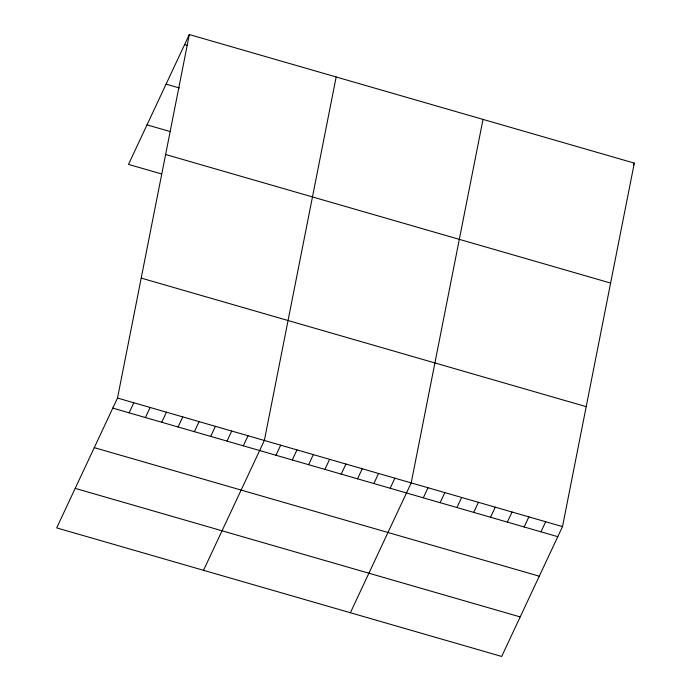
<?xml version="1.0" encoding="UTF-8"?>
<svg xmlns="http://www.w3.org/2000/svg" width="691" height="691" viewBox="0 0 691 691"><rect width="100%" height="100%" fill="white"/><g stroke="black" fill="none" stroke-linecap="round" stroke-linejoin="round"><path stroke-width="1.04" d="M117.505 398.051L189.317 34.55L634.312 163.111L562.5 526.602L501.683 656.45L56.688 527.889L117.505 398.051L562.5 526.602M336.171 76.977L264.359 440.469L203.534 570.317M483.018 119.396L411.205 482.897L350.38 612.736M189.317 34.55L128.5 164.398L161.133 173.821M129.105 412.829L133.821 402.758M145.421 417.537L150.137 407.474M161.746 422.253L166.453 412.19M178.062 426.969L182.769 416.898M194.378 431.685L199.094 421.614M210.695 436.392L215.411 426.33M227.011 441.108L231.727 431.046M243.327 445.825L248.043 435.753M275.959 455.248L280.676 445.185M292.276 459.964L296.992 449.901M308.592 464.68L313.308 454.609M324.908 469.396L329.624 459.325M341.224 474.104L345.941 464.041M357.541 478.82L362.257 468.757M373.857 483.536L378.573 473.465M390.173 488.252L394.889 478.181M423.298 497.822L428.014 487.751M440.115 502.677L444.823 492.605M456.924 507.531L461.64 497.468M633.457 164.942L634.312 163.111M473.732 512.385L478.448 502.322M490.541 517.248L495.257 507.177M507.358 522.102L512.074 512.04M524.167 526.957L528.883 516.894M540.975 531.811L545.691 521.748M184.601 44.613L187.667 45.502M166.09 84.147L179.349 87.973M147.01 124.864L170.47 131.644M165.624 154.508L610.619 283.06M141.206 278.093L586.201 406.654M112.788 408.113L557.792 536.674M94.278 447.638L539.274 576.199M75.198 488.364L520.193 616.925"/></g></svg>
